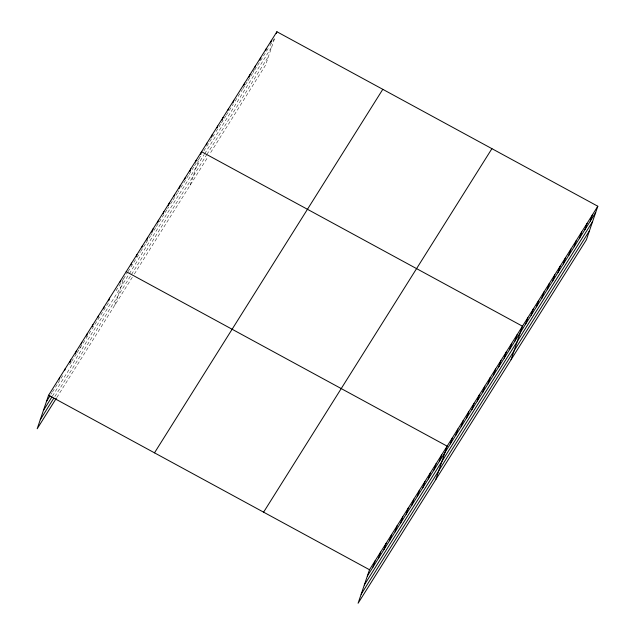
<?xml version="1.0" encoding="UTF-8"?>
<svg xmlns="http://www.w3.org/2000/svg" width="635" height="635" viewBox="0 0 635 635"><rect width="100%" height="100%" fill="white"/><g stroke="black" fill="none" stroke-linecap="round" stroke-linejoin="round"><path stroke-width="0.48" stroke-dasharray="3.17 2.38" d="M79.716 348.575L80.328 346.781M114.808 305.165L124.079 277.947L127.5 272.494M190.159 185.206L199.422 157.996L201.866 154.099M254.151 69.612L253.238 72.311L269.383 46.601M274.455 38.933L265.501 65.254L209.725 154.051M50.983 394.319L51.991 392.716M52.499 391.914L57.539 383.889M58.039 383.088L63.079 375.055M69.636 364.625L71.152 362.22M71.652 361.418L74.176 357.402M74.676 356.6L76.692 353.393M77.2 352.584L109.458 301.22M116.014 290.79L123.571 278.749M127.992 271.716L140.224 252.246M140.708 251.468L145.605 243.673M146.09 242.895L150.495 235.887M150.987 235.109L151.963 233.553M153.924 230.434L155.877 227.322M156.369 226.536L158.814 222.647M159.306 221.869L167.132 209.407M167.616 208.621L168.6 207.066M170.553 203.954L172.514 200.835M172.998 200.057L177.403 193.048M177.895 192.27L178.872 190.706M180.832 187.595L188.659 175.133M189.143 174.347L194.04 166.56M194.524 165.783L198.93 158.774M203.827 150.979L215.567 132.286M216.051 131.508L220.948 123.722M221.44 122.944L225.838 115.927M226.33 115.149L233.18 104.243M235.133 101.132L242.475 89.448M242.967 88.67L244.919 85.55M245.412 84.772L247.364 81.653M247.856 80.875L252.746 73.088M269.875 45.823L274.272 38.814M52.467 396.081L128.849 274.471M129.334 273.693L204.192 154.511M204.676 153.733L271.709 47.014M54.856 396.502L131.08 275.153M131.564 274.376L206.423 155.194M206.915 154.416L268.557 56.269M56.84 397.462L132.421 277.122M134.382 274.01L207.772 157.17"/><path stroke-width="0.95" d="M597.813 206.24L369.499 569.746L358.092 603.25L586.415 239.744L597.813 206.24L276.908 31.75L48.585 395.256L37.187 428.76L56.34 398.264M59.063 379.397L59.682 377.603M64.611 370.57L65.222 368.768M69.85 362.641L70.771 359.942M75.398 353.814L76.311 351.115M81.248 344.083L81.859 342.289M86.487 336.153L87.4 333.462M92.337 326.43L92.948 324.636M97.877 317.603L98.488 315.801M103.426 308.769L104.037 306.975M108.664 300.839L109.585 298.148M120.063 282.289L120.674 280.495M130.985 264.89L131.596 263.096M136.366 256.326L136.977 254.524M141.748 247.753L142.359 245.959M146.828 240.086L147.741 237.387M151.9 232.418L153.122 228.822M157.591 222.948L158.504 220.258M163.274 213.479L163.886 211.685M168.354 205.811L169.267 203.121M174.038 196.342L174.649 194.548M179.118 188.674L180.03 185.984M184.801 179.205L185.412 177.411M189.881 171.537L190.794 168.846M195.564 162.068L196.175 160.274M200.644 154.4L201.557 151.709L522.47 326.199L511.064 359.704M206.327 144.931L206.939 143.137M211.407 137.263L212.32 134.572M217.091 127.802L217.702 126M222.171 120.126L223.083 117.435M227.854 110.665L228.465 108.863M232.934 102.989L233.847 100.298M243.697 85.852L244.618 83.161M249.079 77.287L249.999 74.589M254.77 67.818L255.381 66.024M259.842 60.15L260.763 57.452M265.533 50.681L266.144 48.887M270.605 43.013L271.526 40.315M276.296 33.544L276.908 31.75M372.904 567.206L375.047 560.919M378.452 558.379L380.587 552.093M383.992 549.553L386.136 543.266M389.541 540.718L391.676 534.432M395.081 531.892L397.224 525.605M400.629 523.065L402.773 516.779M406.178 514.239L408.313 507.952M411.718 505.412L413.861 499.126M417.266 496.578L419.402 490.299M422.807 487.751L424.95 481.465M428.355 478.925L430.49 472.638M433.895 470.098L436.039 463.812M439.444 461.272L441.587 454.985M435.721 479.655L447.127 446.159L126.214 271.661M450.366 443.873L452.509 437.586M455.755 435.308L457.891 429.022M461.137 426.736L463.272 420.449M466.519 418.171L468.654 411.885M471.9 409.599L474.035 403.312M477.282 401.034L479.417 394.748M482.663 392.462L484.799 386.175M488.045 383.897L490.18 377.611M493.427 375.325L495.562 369.038M498.808 366.76L500.944 360.474M504.19 358.188L506.325 351.901M509.572 349.623L511.707 343.337M514.953 341.051L517.088 334.764M525.716 323.913L527.852 317.627M531.098 315.349L533.233 309.062M536.48 306.776L538.615 300.49M541.861 298.212L543.997 291.925M547.243 289.639L549.378 283.361M552.625 281.075L554.76 274.788M558.006 272.502L560.141 266.224M563.388 263.938L565.523 257.651M568.769 255.373L570.905 249.087M574.151 246.801L576.286 240.514M579.533 238.236L581.668 231.95M584.914 229.664L587.05 223.377M590.296 221.099L592.431 214.813M46.45 401.542L49.974 395.923M43.394 410.528L51.959 396.883M40.243 419.775L53.848 398.105M154.488 452.842L382.802 89.329M263.596 512.167L491.919 148.661M367.363 576.032L595.678 212.527M364.299 585.018L592.622 221.512M361.156 594.265L589.47 230.759M48.585 395.256L369.499 569.746"/></g></svg>
